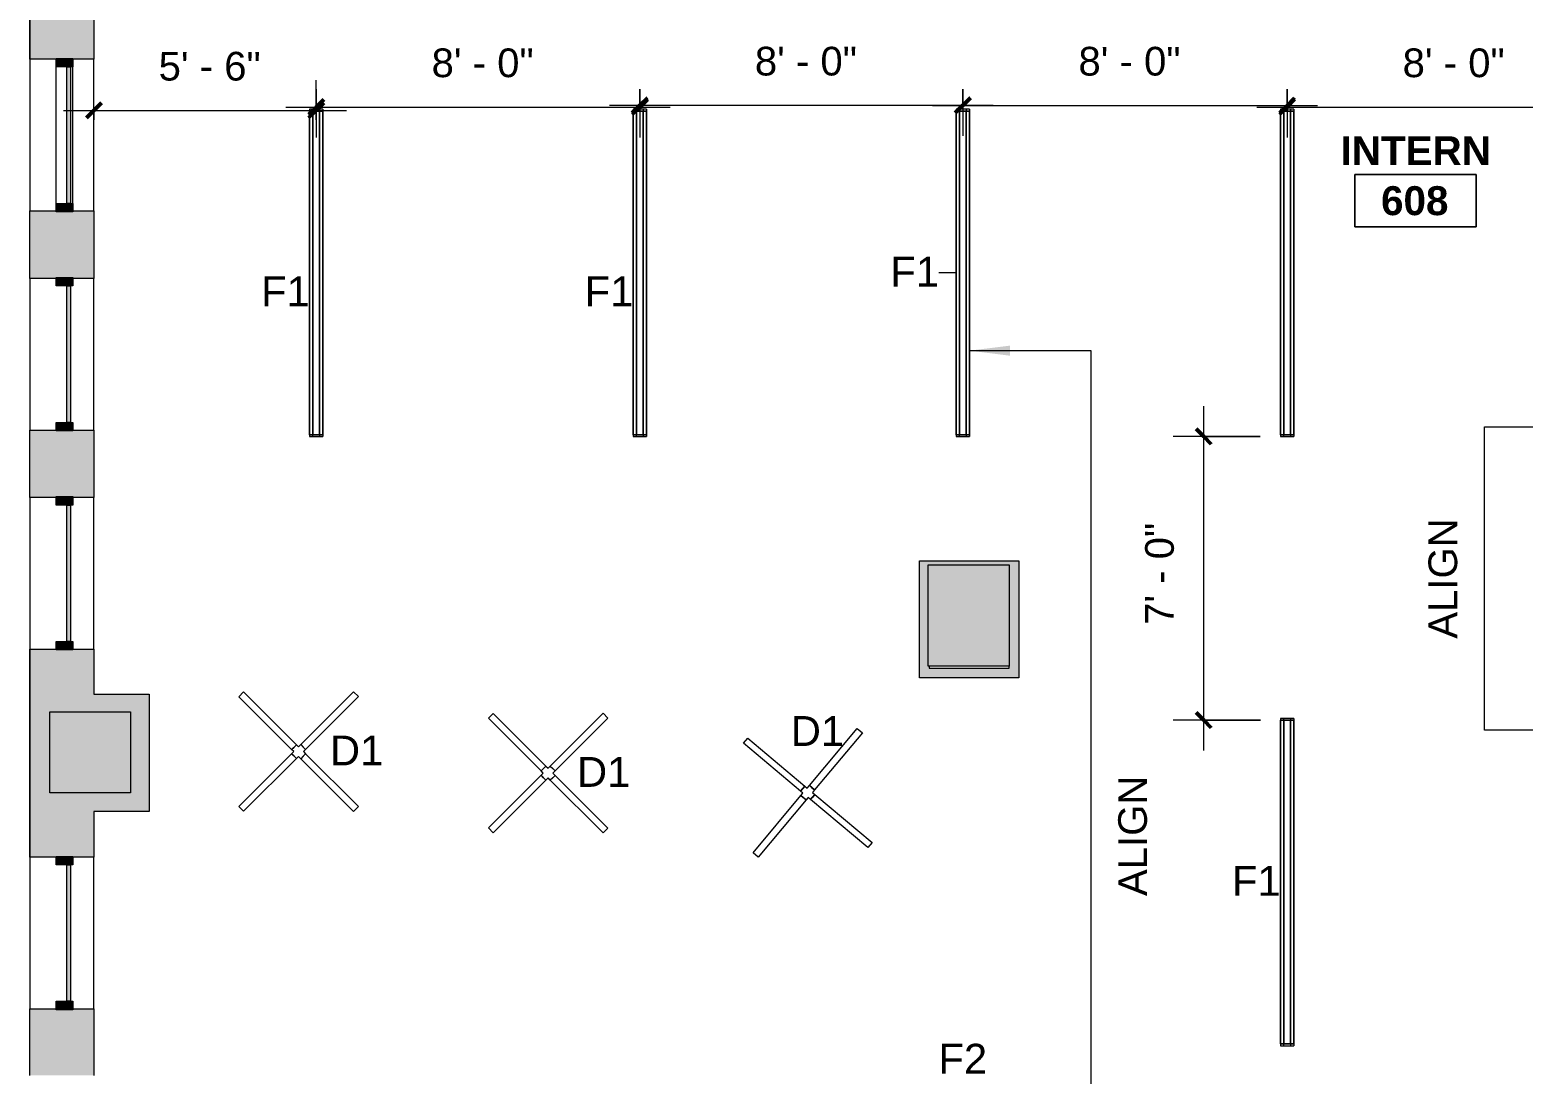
# Model space of a CAD drawing. Header units: inches. Extents: x -1767 to 184, y -1065 to 157.
# Drawn here: x -1765.9 to -1322.9, y -459.9 to -150 of the extents above; entities that cross this region are included whole.
import ezdxf

# ---------------------------------------------------------------- set-up
doc = ezdxf.new("R2010")
doc.units = ezdxf.units.IN
doc.header["$MEASUREMENT"] = 0
for name, color, linetype, lineweight in [('06_555 11th St - background_dwg', 8, 'Continuous', 9), ('A-ANNO-DIMS', 211, 'Continuous', 9), ('A-ANNO-DIMS-96', 211, 'Continuous', 9), ('A-ANNO-NOTE', 131, 'Continuous', 9), ('A-AREA-IDEN', 2, 'Continuous', 9), ('A-GLAZ-CURT', 52, 'Continuous', 13), ('A-GLAZ-CWMG', 51, 'Continuous', 13), ('A-WALL', 113, 'Continuous', 13), ('A-WALL-PATT', 111, 'Continuous', 13), ('C-Hatch', 7, 'Continuous', 9), ('E-LITE-EQPM', 33, 'Continuous', 9), ('E-LITE-EQPM-IDEN', 33, 'Continuous', 9), ('I-WALL', 2, 'Continuous', 13), ('S-COLS', 52, 'Continuous', 13), ('W', 7, 'Continuous', 9)]:
    doc.layers.add(name, color=color, linetype=linetype, lineweight=lineweight)
doc.styles.add('Arial_1', font='arial.ttf', dxfattribs={"height": 8.851796})
doc.styles.add('Swis721 Lt BT', font='swissl.ttf', dxfattribs={"height": 8.514638})
doc.styles.add('Swis721 Lt BT_2', font='swissl.ttf', dxfattribs={"height": 0.088694})
doc.styles.add('Swis721 Lt BT_B', font='', dxfattribs={"height": 8.583975})
doc.styles.get('Swis721 Lt BT_B').set_extended_font_data('Swis721 Lt BT', bold=True)
doc.dimstyles.new('OTJ_-_3_32__Linear_1', dxfattribs={"dimscale": 12, "dimtxt": 9, "dimasz": 0.375, "dimexe": 0.75, "dimexo": 0.5, "dimgap": 0.5, "dimtad": 1, "dimdec": 1, "dimrnd": 0.5, "dimzin": 3, "dimdsep": 46, "dimlunit": 4, "dimtxsty": 'Swis721 Lt BT', "dimblk1": 'OBLIQUE', "dimblk2": 'OBLIQUE', "dimsah": 1, "dimcen": 0.09, "dimdle": 0.75, "dimazin": 0, "dimtfac": 1, "dimtdec": 4, "dimtix": 1, "dimtmove": 0, "dimatfit": 3, "dimfxl": 1, "dimtvp": 1, "dimtfill": 1, "dimfrac": 2, "dimtolj": 1, "dimtzin": 0, "dimarcsym": 2})
doc.dimstyles.new('OTJ_-_3_32__Linear_3', dxfattribs={"dimscale": 12, "dimtxt": 9, "dimasz": 0.375, "dimexe": 0.75, "dimexo": 0.5, "dimgap": 0.5, "dimtad": 1, "dimdec": 1, "dimrnd": 0.5, "dimzin": 3, "dimdsep": 46, "dimlunit": 4, "dimtxsty": 'Swis721 Lt BT', "dimblk1": 'OBLIQUE', "dimblk2": 'OBLIQUE', "dimsah": 1, "dimcen": 0.09, "dimdle": 0.75, "dimazin": 0, "dimtfac": 1, "dimtdec": 4, "dimtix": 1, "dimtmove": 0, "dimatfit": 3, "dimfxl": 1, "dimtvp": 1, "dimtfill": 1, "dimfrac": 2, "dimtolj": 1, "dimtzin": 0, "dimarcsym": 2})
doc.dimstyles.new('OTJ_-_3_32__Linear_4', dxfattribs={"dimscale": 12, "dimtxt": 9, "dimasz": 0.375, "dimexe": 0.75, "dimexo": 0.5, "dimgap": 0.5, "dimtad": 1, "dimdec": 1, "dimrnd": 0.5, "dimzin": 3, "dimdsep": 46, "dimlunit": 4, "dimtxsty": 'Swis721 Lt BT', "dimblk1": 'OBLIQUE', "dimblk2": 'OBLIQUE', "dimsah": 1, "dimcen": 0.09, "dimdle": 0.75, "dimazin": 0, "dimtfac": 1, "dimtdec": 4, "dimtix": 1, "dimtmove": 0, "dimatfit": 3, "dimfxl": 1, "dimtvp": 1, "dimtfill": 1, "dimfrac": 2, "dimtolj": 1, "dimtzin": 0, "dimarcsym": 2})

# ---------------------------------------------------------------- blocks, each defined once
blk = doc.blocks.new('System Panel - Glazed-4837853-FIRST FLOOR')
at = {"layer": 'A-GLAZ-CURT', "lineweight": 9}
blk.add_hatch(color=7, dxfattribs=at).paths.add_polyline_path([(-20.25, -1.75), (20.25, -1.75), (20.25, -0.75), (-20.25, -0.75)], flags=0)
at = {"layer": 'A-GLAZ-CURT', "color": 8, "lineweight": 20}
for p, q in [((-20.25, -1.75), (-20.25, -0.75)), ((-20.25, -0.75), (20.25, -0.75)), ((20.25, -1.75), (-20.25, -1.75)), ((20.25, -0.75), (20.25, -1.75))]:
    blk.add_line(p, q, dxfattribs=at)
blk = doc.blocks.new('System Panel - Glazed-4838026-FIRST FLOOR')
at = {"layer": 'A-GLAZ-CURT', "lineweight": 9}
blk.add_hatch(color=7, dxfattribs=at).paths.add_polyline_path([(-20.25, -1.75), (20.25, -1.75), (20.25, -0.75), (-20.25, -0.75)], flags=0)
at = {"layer": 'A-GLAZ-CURT', "color": 8, "lineweight": 20}
for p, q in [((-20.25, -1.75), (-20.25, -0.75)), ((-20.25, -0.75), (20.25, -0.75)), ((20.25, -1.75), (-20.25, -1.75)), ((20.25, -0.75), (20.25, -1.75))]:
    blk.add_line(p, q, dxfattribs=at)
blk = doc.blocks.new('Rectangular Mullion - 2_5_ x 5_ rectangular-4837849-FIRST FLOOR')
at = {"layer": 'A-GLAZ-CWMG', "lineweight": 9}
blk.add_hatch(color=7, dxfattribs=at).paths.add_polyline_path([(-1, 1.75), (-1, 2.5), (1.25, 2.5), (1.25, -2.5), (-1, -2.5), (-1, 0.75)], flags=0)
at = {"layer": 'A-GLAZ-CWMG', "color": 8, "lineweight": 20}
for p, q in [((1.25, 2.5), (-1.25, 2.5)), ((-1.25, 2.5), (-1.25, -2.5)), ((1.25, -2.5), (1.25, 2.5)), ((-1.25, -2.5), (1.25, -2.5))]:
    blk.add_line(p, q, dxfattribs=at)
blk = doc.blocks.new('Rectangular Mullion - 2_5_ x 5_ rectangular-4838021-FIRST FLOOR')
at = {"layer": 'A-GLAZ-CWMG', "lineweight": 9}
blk.add_hatch(color=7, dxfattribs=at).paths.add_polyline_path([(-1.25, 1.75), (-1.25, 2.5), (1, 2.5), (1, -2.5), (-1.25, -2.5), (-1.25, 0.75)], flags=0)
at = {"layer": 'A-GLAZ-CWMG', "color": 8, "lineweight": 20}
for p, q in [((1.25, 2.5), (-1.25, 2.5)), ((-1.25, 2.5), (-1.25, -2.5)), ((1.25, -2.5), (1.25, 2.5)), ((-1.25, -2.5), (1.25, -2.5))]:
    blk.add_line(p, q, dxfattribs=at)
blk = doc.blocks.new('Rectangular Mullion - 2_5_ x 5_ rectangular-4838025-FIRST FLOOR')
at = {"layer": 'A-GLAZ-CWMG', "lineweight": 9}
for p, q in [((-1758.13, -201.53), (-1758.13, -161.03)), ((-1753.13, -201.53), (-1753.13, -161.03))]:
    blk.add_line(p, q, dxfattribs=at)
blk = doc.blocks.new('Concrete-Rectangular-Column - 24 x 24-5170815-FIRST FLOOR')
at = {"layer": 'S-COLS', "lineweight": 9}
blk.add_hatch(color=7, dxfattribs=at).paths.add_polyline_path([(-12, -12), (12, -12), (12, 12), (-12, 12)], flags=0)
at = {"layer": 'S-COLS', "color": 8, "lineweight": 20}
for p, q in [((-12, 12), (12, 12)), ((-12, -12), (-12, 12)), ((12, 12), (12, -12)), ((12, -12), (-12, -12))]:
    blk.add_line(p, q, dxfattribs=at)
blk = doc.blocks.new('Concrete-Rectangular-Column - 24 x 30-5170817-FIRST FLOOR')
at = {"layer": 'S-COLS', "lineweight": 9}
blk.add_hatch(color=7, dxfattribs=at).paths.add_polyline_path([(-12, -15), (12, -15), (12, 15), (-12, 15)], flags=0)
at = {"layer": 'S-COLS', "color": 8, "lineweight": 20}
for p, q in [((-12, 15), (12, 15)), ((-12, -15), (-12, 15)), ((12, 15), (12, -15)), ((12, -15), (-12, -15))]:
    blk.add_line(p, q, dxfattribs=at)
blk = doc.blocks.new('Hex Wall - 2 Cell Asymmetric A - Hex Wall - 2 Cell Asymmetric A 8_-5427746-FIRST FLOOR')
at = {"layer": 'E-LITE-EQPM'}
for p, q in [((-48.56, 0.99), (-48.56, 1.98)), ((-48.56, 1.98), (-48, 1.98)), ((-48.56, -0.99), (-48.56, 0.99)), ((-48, 0.99), (-48.56, 0.99)), ((-48, 1.98), (-48, 0.99)), ((48, 1.98), (-48, 1.98)), ((-48, 0.99), (-48, 1.98)), ((-48, 1.98), (48, 1.98)), ((-48, 0.99), (-48, -0.99)), ((48, 0.99), (-48, 0.99)), ((-48, -0.99), (-48, 0.99)), ((-48, 0.99), (48, 0.99)), ((48, 0.99), (48, 1.98)), ((48, 1.98), (48.56, 1.98)), ((48, 1.98), (48, 0.99)), ((48, -0.99), (48, 0.99)), ((48.56, 0.99), (48, 0.99)), ((48, 0.99), (48, -0.99)), ((48.56, 1.98), (48.56, 0.99)), ((48.56, 0.99), (48.56, -0.99)), ((-48.56, -1.98), (-48.56, -0.99)), ((-48.56, -0.99), (-48, -0.99)), ((-48.56, -1.98), (-48, -1.98)), ((-48, -0.99), (-48, -1.98)), ((-48, -1.98), (-48, -0.99)), ((-48, -0.99), (48, -0.99)), ((48, -0.99), (-48, -0.99)), ((-48, -1.98), (48, -1.98)), ((48, -1.98), (-48, -1.98)), ((48, -1.93), (48, -0.99)), ((48, -0.99), (48.56, -0.99)), ((48, -0.99), (48, -1.93)), ((48, -1.98), (48, -1.94)), ((48, -1.94), (48, -1.98)), ((48, -1.98), (48.56, -1.98)), ((48.56, -0.99), (48.56, -1.98))]:
    blk.add_line(p, q, dxfattribs=at)
blk = doc.blocks.new('Lighting-Surface-Bartco-BSS610-M5 - 22-5374910-FIRST FLOOR')
at = {"layer": 'E-LITE-EQPM'}
for p, q in [((-1.02, 24.06), (0.98, 24.06)), ((-1.02, 1.94), (-1.02, 24.06)), ((0.98, 24.06), (0.98, 1.94)), ((-24.06, -1.02), (-24.06, 0.98)), ((-24.06, 0.98), (-1.94, 0.98)), ((-1.94, 0.98), (-1.94, -1.02)), ((-1.94, 0), (-1.94, 0.98)), ((-1.94, 0.98), (-1.02, 0.98)), ((-1.94, -1.02), (-1.94, 0)), ((0.98, 1.94), (-1.02, 1.94)), ((-1.02, 0.98), (-1.02, 1.94)), ((-1.02, 1.94), (0, 1.94)), ((0, 1.94), (0.98, 1.94)), ((0.98, 1.94), (0.98, 0.98)), ((0.98, 0.98), (1.94, 0.98)), ((1.94, -1.02), (1.94, 0.98)), ((1.94, 0.98), (24.06, 0.98)), ((1.94, 0.98), (1.94, 0)), ((24.06, 0.98), (24.06, -1.02)), ((-1.94, -1.02), (-24.06, -1.02)), ((-1.02, -1.02), (-1.94, -1.02)), ((-1.02, -1.94), (-1.02, -1.02)), ((-1.02, -24.06), (-1.02, -1.94)), ((-1.02, -1.94), (0.98, -1.94)), ((0, -1.94), (-1.02, -1.94)), ((0.98, -1.94), (0, -1.94)), ((1.94, -1.02), (0.98, -1.02)), ((0.98, -1.02), (0.98, -1.94)), ((0.98, -1.94), (0.98, -24.06)), ((1.94, 0), (1.94, -1.02)), ((24.06, -1.02), (1.94, -1.02)), ((0.98, -24.06), (-1.02, -24.06))]:
    blk.add_line(p, q, dxfattribs=at)
blk = doc.blocks.new('06_555 11th St - background_dwg-4793957-FIRST FLOOR')
at = {"layer": 'C-Hatch'}
blk.add_line((1612.18, 2803.73), (1612.18, 2861.72), dxfattribs=at)
at = {"layer": 'W'}
for p, q in [((1612.18, 2861.72), (1612.18, 2803.73)), ((1612.18, 2628.73), (1612.18, 2567.23))]:
    blk.add_line(p, q, dxfattribs=at)
blk = doc.blocks.new('Align symbol - U shaped 2016 - symbol_align 01-6114184-FIRST FLOOR')
at = {"layer": 'A-ANNO-NOTE'}
for points in [[(-0.0156, 0.125), (0.0156, 0.125), (0, 0)], [(0.9219, 0.125), (0.9531, 0.125), (0.9375, 0)]]:
    blk.add_hatch(color=256, dxfattribs=at).paths.add_polyline_path(points, flags=0)
for p, q in [((0, 0.375), (0.9375, 0.375)), ((0, 0), (0, 0.375)), ((0.9375, 0.375), (0.9375, 0))]:
    blk.add_line(p, q, dxfattribs=at)
at = {"layer": 'A-ANNO-NOTE', "insert": (0.4683, 0.5477), "char_height": 0.08869, "width": 0.419625, "attachment_point": 2, "line_spacing_factor": 1.00667, "style": 'Swis721 Lt BT_2'}
blk.add_mtext('ALIGN', dxfattribs=at)
blk = doc.blocks.new('Room Tag - Room Name and Number-3379422-FIRST FLOOR')
at = {"layer": 'A-AREA-IDEN'}
for p, q in [((-0.1881, -0.1636), (-0.1881, -0.0018)), ((-0.1881, -0.0018), (0.1869, -0.0018)), ((0.1869, -0.0018), (-0.1881, -0.0018)), ((-0.1881, -0.0018), (-0.1881, -0.1636)), ((0.1869, -0.0018), (0.1869, -0.1636)), ((0.1869, -0.1636), (0.1869, -0.0018)), ((0.1869, -0.1636), (-0.1881, -0.1636)), ((-0.1881, -0.1636), (0.1869, -0.1636))]:
    blk.add_line(p, q, dxfattribs=at)
blk = doc.blocks.new('DIMBLOCK12-FIRST FLOOR')
at = {"layer": 'A-ANNO-DIMS-96'}
for p, q in [((-1746.88, -176.76), (-1746.88, -164.94)), ((-1680.93, -176.76), (-1680.93, -164.94)), ((-1755.88, -173.94), (-1671.93, -173.94)), ((-1746.88, -173.94), (-1746.88, -176.76)), ((-1680.93, -173.94), (-1680.93, -176.76))]:
    blk.add_line(p, q, dxfattribs=at)
at = {"layer": 'A-ANNO-DIMS-96', "lineweight": 50}
for p, q in [((-1746.88, -173.94), (-1744.63, -171.69)), ((-1680.93, -173.94), (-1678.68, -171.69)), ((-1746.88, -173.94), (-1749.13, -176.19)), ((-1680.93, -173.94), (-1683.18, -176.19))]:
    blk.add_line(p, q, dxfattribs=at)
at = {"layer": 'A-ANNO-DIMS-96', "color": 0, "insert": (-1727.69, -156.57), "char_height": 8.515, "width": 33.0857, "attachment_point": 1, "line_spacing_factor": 1.00667, "style": 'Swis721 Lt BT', "bg_fill": 3, "box_fill_scale": 1.25, "bg_fill_color": 0, "bg_fill_transparency": 0}
blk.add_mtext('5\' - 6"', dxfattribs=at)
blk = doc.blocks.new('_Oblique')
at = {"color": 0, "linetype": 'ByBlock', "lineweight": -2}
blk.add_line((-0.5, -0.5), (0.5, 0.5), dxfattribs=at)
blk = doc.blocks.new('DIMBLOCK13-FIRST FLOOR')
at = {"layer": 'A-ANNO-DIMS-96'}
for p, q in [((-1680.93, -167.6), (-1680.93, -181.94)), ((-1680.93, -172.94), (-1680.93, -167.6)), ((-1584.93, -167.6), (-1584.93, -181.94)), ((-1584.93, -172.94), (-1584.93, -167.6)), ((-1689.93, -172.94), (-1575.93, -172.94))]:
    blk.add_line(p, q, dxfattribs=at)
at = {"layer": 'A-ANNO-DIMS-96', "lineweight": 50}
for p, q in [((-1680.93, -172.94), (-1678.68, -170.69)), ((-1584.93, -172.94), (-1582.68, -170.69)), ((-1680.93, -172.94), (-1683.18, -175.19)), ((-1584.93, -172.94), (-1587.18, -175.19))]:
    blk.add_line(p, q, dxfattribs=at)
at = {"layer": 'A-ANNO-DIMS-96', "color": 0, "insert": (-1646.71, -155.57), "char_height": 8.515, "width": 33.0857, "attachment_point": 1, "line_spacing_factor": 1.00667, "style": 'Swis721 Lt BT', "bg_fill": 3, "box_fill_scale": 1.25, "bg_fill_color": 0, "bg_fill_transparency": 0}
blk.add_mtext('8\' - 0"', dxfattribs=at)
blk = doc.blocks.new('DIMBLOCK14-FIRST FLOOR')
at = {"layer": 'A-ANNO-DIMS-96'}
for p, q in [((-1584.93, -167.6), (-1584.93, -181.44)), ((-1584.93, -172.44), (-1584.93, -167.6)), ((-1489.11, -167.6), (-1489.11, -181.44)), ((-1489.11, -172.44), (-1489.11, -167.6)), ((-1593.93, -172.44), (-1480.11, -172.44))]:
    blk.add_line(p, q, dxfattribs=at)
at = {"layer": 'A-ANNO-DIMS-96', "lineweight": 50}
for p, q in [((-1584.93, -172.44), (-1587.18, -174.69)), ((-1584.93, -172.44), (-1582.68, -170.19)), ((-1489.11, -172.44), (-1491.36, -174.69)), ((-1489.11, -172.44), (-1486.86, -170.19))]:
    blk.add_line(p, q, dxfattribs=at)
at = {"layer": 'A-ANNO-DIMS-96', "color": 0, "insert": (-1550.81, -155.07), "char_height": 8.515, "width": 33.0857, "attachment_point": 1, "line_spacing_factor": 1.00667, "style": 'Swis721 Lt BT', "bg_fill": 3, "box_fill_scale": 1.25, "bg_fill_color": 0, "bg_fill_transparency": 0}
blk.add_mtext('8\' - 0"', dxfattribs=at)
blk = doc.blocks.new('DIMBLOCK15-FIRST FLOOR')
at = {"layer": 'A-ANNO-DIMS-96'}
for p, q in [((-1489.11, -167.6), (-1489.11, -181.46)), ((-1489.11, -172.46), (-1489.11, -167.6)), ((-1392.93, -167.6), (-1392.93, -181.46)), ((-1392.93, -172.46), (-1392.93, -167.6)), ((-1498.11, -172.46), (-1383.93, -172.46))]:
    blk.add_line(p, q, dxfattribs=at)
at = {"layer": 'A-ANNO-DIMS-96', "lineweight": 50}
for p, q in [((-1489.11, -172.46), (-1491.36, -174.71)), ((-1489.11, -172.46), (-1486.86, -170.21)), ((-1392.93, -172.46), (-1395.18, -174.71)), ((-1392.93, -172.46), (-1390.68, -170.21))]:
    blk.add_line(p, q, dxfattribs=at)
at = {"layer": 'A-ANNO-DIMS-96', "color": 0, "insert": (-1454.81, -155.09), "char_height": 8.515, "width": 33.0857, "attachment_point": 1, "line_spacing_factor": 1.00667, "style": 'Swis721 Lt BT', "bg_fill": 3, "box_fill_scale": 1.25, "bg_fill_color": 0, "bg_fill_transparency": 0}
blk.add_mtext('8\' - 0"', dxfattribs=at)
blk = doc.blocks.new('DIMBLOCK16-FIRST FLOOR')
at = {"layer": 'A-ANNO-DIMS-96'}
for p, q in [((-1392.93, -167.6), (-1392.93, -181.94)), ((-1392.93, -172.94), (-1392.93, -167.6)), ((-1296.79, -167.6), (-1296.79, -181.94)), ((-1296.79, -172.94), (-1296.79, -167.6)), ((-1401.93, -172.94), (-1287.79, -172.94))]:
    blk.add_line(p, q, dxfattribs=at)
at = {"layer": 'A-ANNO-DIMS-96', "lineweight": 50}
for p, q in [((-1392.93, -172.94), (-1390.68, -170.69)), ((-1296.79, -172.94), (-1294.54, -170.69)), ((-1392.93, -172.94), (-1395.18, -175.19)), ((-1296.79, -172.94), (-1299.04, -175.19))]:
    blk.add_line(p, q, dxfattribs=at)
at = {"layer": 'A-ANNO-DIMS-96', "color": 0, "insert": (-1358.64, -155.57), "char_height": 8.515, "width": 33.0857, "attachment_point": 1, "line_spacing_factor": 1.00667, "style": 'Swis721 Lt BT', "bg_fill": 3, "box_fill_scale": 1.25, "bg_fill_color": 0, "bg_fill_transparency": 0}
blk.add_mtext('8\' - 0"', dxfattribs=at)
blk = doc.blocks.new('DIMBLOCK20-FIRST FLOOR')
at = {"layer": 'A-ANNO-DIMS-96'}
for p, q in [((-1417.66, -363.88), (-1417.66, -261.72)), ((-1400.91, -270.72), (-1426.66, -270.72)), ((-1417.66, -270.72), (-1400.91, -270.72)), ((-1400.78, -354.88), (-1426.66, -354.88)), ((-1417.66, -354.88), (-1400.78, -354.88))]:
    blk.add_line(p, q, dxfattribs=at)
at = {"layer": 'A-ANNO-DIMS-96', "lineweight": 50}
for p, q in [((-1417.66, -270.72), (-1419.91, -268.47)), ((-1417.66, -270.72), (-1415.41, -272.97)), ((-1417.66, -354.88), (-1419.91, -352.63)), ((-1417.66, -354.88), (-1415.41, -357.13))]:
    blk.add_line(p, q, dxfattribs=at)
at = {"layer": 'A-ANNO-DIMS-96', "color": 0, "insert": (-1435.03, -326.59), "char_height": 8.515, "width": 33.0857, "attachment_point": 1, "rotation": 90, "line_spacing_factor": 1.00667, "style": 'Swis721 Lt BT', "bg_fill": 3, "box_fill_scale": 1.25, "bg_fill_color": 0, "bg_fill_transparency": 0}
blk.add_mtext('7\' - 0"', dxfattribs=at)
blk = doc.blocks.new('Align symbol - U shaped 2016 - symbol_align 01-6114214-FIRST FLOOR')
at = {"layer": 'A-ANNO-NOTE'}
for points in [[(-0.0156, 0.125), (0.0156, 0.125), (0, 0)], [(2.9844, 0.125), (3.0156, 0.125), (3, 0)]]:
    blk.add_hatch(color=256, dxfattribs=at).paths.add_polyline_path(points, flags=0)
for p, q in [((0, 0.375), (3, 0.375)), ((0, 0), (0, 0.375)), ((3, 0.375), (3, 0))]:
    blk.add_line(p, q, dxfattribs=at)
at = {"layer": 'A-ANNO-NOTE', "insert": (1.4996, 0.4596), "char_height": 0.08869, "width": 0.419625, "attachment_point": 2, "rotation": 180, "line_spacing_factor": 1.00667, "style": 'Swis721 Lt BT_2'}
blk.add_mtext('ALIGN', dxfattribs=at)

msp = doc.modelspace()

# ---------------------------------------------------------------- hatches: boundary and pattern name
at = {"layer": 'A-WALL-PATT', "lineweight": 9}
h = msp.add_hatch(color=7, dxfattribs=at)
h.paths.add_polyline_path([(-1765.88, -990.28), (-1748.01, -990.28), (-1748.01, -964.78), (-1765.88, -964.78), (-1765.88, -987.53)], flags=0)
h.paths.add_polyline_path([(-1748.01, -922.78), (-1748.01, -906.53), (-1765.88, -906.53), (-1765.88, -922.78)], flags=0)
h.paths.add_polyline_path([(-1760.01, -864.53), (-1748.01, -864.53), (-1748.01, -847.66), (-1760.01, -847.66), (-1760.01, -823.66), (-1746.88, -823.66), (-1746.88, -806.78), (-1765.88, -806.78), (-1765.88, -864.53)], flags=0)
h.paths.add_polyline_path([(-1746.88, -761.78), (-1746.88, -741.78), (-1765.88, -741.78), (-1765.88, -761.78)], flags=0)
h.paths.add_polyline_path([(-1765.88, -696.78), (-1746.88, -696.78), (-1746.88, -676.78), (-1765.88, -676.78), (-1765.88, -690.7)], flags=0)
h.paths.add_polyline_path([(-1746.88, -631.78), (-1746.88, -612.91), (-1760.01, -612.91), (-1760.01, -588.91), (-1746.88, -588.91), (-1746.88, -570.28), (-1765.88, -570.28), (-1765.88, -631.78)], flags=0)
h.paths.add_polyline_path([(-1765.88, -525.28), (-1746.88, -525.28), (-1746.88, -505.28), (-1765.88, -505.28), (-1765.88, -522.27)], flags=0)
h.paths.add_polyline_path([(-1765.88, -460.28), (-1746.88, -460.28), (-1746.88, -440.53), (-1765.88, -440.53)], flags=0)
h.paths.add_polyline_path([(-1765.88, -395.53), (-1746.88, -395.53), (-1746.88, -376.41), (-1760.01, -376.41), (-1760.01, -352.41), (-1746.88, -352.41), (-1746.88, -333.78), (-1765.88, -333.78), (-1765.88, -381.91)], flags=0)
h.paths.add_polyline_path([(-1746.88, -288.78), (-1746.88, -268.78), (-1765.88, -268.78), (-1765.88, -288.78)], flags=0)
h.paths.add_polyline_path([(-1746.88, -223.78), (-1746.88, -203.78), (-1765.88, -203.78), (-1765.88, -223.78)], flags=0)
h.paths.add_polyline_path([(-1752.38, -158.78), (-1746.88, -158.78), (-1746.88, -147.16), (-1765.88, -147.16), (-1765.88, -158.78), (-1758.38, -158.78)], flags=0)
for points in [[(-1475.39, -310.43), (-1472.51, -310.43), (-1472.51, -307.55), (-1502.01, -307.55), (-1502.01, -310.43), (-1499.39, -310.43), (-1499.39, -308.8), (-1475.39, -308.8)], [(-1499.39, -339.43), (-1499.14, -339.43), (-1499.14, -338.8), (-1499.39, -338.8), (-1499.39, -310.43), (-1502.01, -310.43), (-1502.01, -339.43)], [(-1475.39, -339.43), (-1472.51, -339.43), (-1472.51, -310.43), (-1475.39, -310.43), (-1475.39, -320.73)], [(-1472.51, -342.3), (-1472.51, -339.43), (-1502.01, -339.43), (-1502.01, -342.3), (-1472.56, -342.3)], [(-1730.64, -352.66), (-1730.51, -352.66), (-1730.51, -347.16), (-1746.88, -347.16), (-1746.88, -352.41), (-1736.01, -352.41), (-1736.01, -352.66)], [(-1730.51, -376.41), (-1730.51, -352.66), (-1736.01, -352.66), (-1736.01, -376.41), (-1730.64, -376.41)], [(-1736.01, -381.91), (-1730.51, -381.91), (-1730.51, -376.41), (-1746.88, -376.41), (-1746.88, -381.91)]]:
    msp.add_hatch(color=7, dxfattribs=at).paths.add_polyline_path(points, flags=0)

# ---------------------------------------------------------------- linework, layer by layer
at = {"layer": 'A-WALL', "color": 8, "lineweight": 20}
for p, q in [((-1765.88, -158.78), (-1765.88, -100.79)), ((-1746.88, -147.16), (-1746.88, -158.78)), ((-1746.88, -158.78), (-1765.88, -158.78)), ((-1765.88, -223.78), (-1765.88, -203.78)), ((-1765.88, -203.78), (-1746.88, -203.78)), ((-1746.88, -203.78), (-1746.88, -223.78)), ((-1746.88, -223.78), (-1765.88, -223.78)), ((-1765.88, -288.78), (-1765.88, -268.78)), ((-1765.88, -268.78), (-1746.88, -268.78)), ((-1746.88, -268.78), (-1746.88, -288.78)), ((-1746.88, -288.78), (-1765.88, -288.78)), ((-1765.88, -395.53), (-1765.88, -333.78)), ((-1765.88, -333.78), (-1746.88, -333.78)), ((-1746.88, -333.78), (-1746.88, -347.16)), ((-1746.88, -347.16), (-1730.51, -347.16)), ((-1730.51, -347.16), (-1730.51, -381.91)), ((-1746.88, -381.91), (-1746.88, -395.53)), ((-1730.51, -381.91), (-1746.88, -381.91)), ((-1746.88, -395.53), (-1765.88, -395.53)), ((-1765.88, -460.28), (-1765.88, -440.53)), ((-1765.88, -440.53), (-1746.88, -440.53)), ((-1746.88, -440.53), (-1746.88, -460.28))]:
    msp.add_line(p, q, dxfattribs=at)
at = {"layer": 'A-WALL', "lineweight": 9}
for p, q in [((-1765.88, -158.78), (-1765.88, -203.78)), ((-1746.88, -203.78), (-1746.88, -158.78)), ((-1765.88, -223.78), (-1765.88, -268.78)), ((-1746.88, -268.78), (-1746.88, -223.78)), ((-1765.88, -288.78), (-1765.88, -333.78)), ((-1746.88, -333.78), (-1746.88, -288.78)), ((-1765.88, -395.53), (-1765.88, -440.53)), ((-1746.88, -440.53), (-1746.88, -395.53))]:
    msp.add_line(p, q, dxfattribs=at)
at = {"layer": 'E-LITE-EQPM-IDEN'}
for p, q in [((-1682.91, -222.16), (-1682.91, -227.99)), ((-1586.91, -222.16), (-1586.91, -227.99)), ((-1491.1, -222.16), (-1496.24, -222.16))]:
    msp.add_line(p, q, dxfattribs=at)
at = {"layer": 'I-WALL', "color": 8, "lineweight": 20}
for p, q in [((-1502.01, -307.55), (-1472.51, -307.55)), ((-1502.01, -342.3), (-1502.01, -307.55)), ((-1472.51, -307.55), (-1472.51, -342.3)), ((-1499.14, -338.8), (-1499.14, -339.43)), ((-1499.14, -339.43), (-1475.39, -339.43)), ((-1475.39, -339.43), (-1475.39, -338.8)), ((-1472.51, -342.3), (-1502.01, -342.3))]:
    msp.add_line(p, q, dxfattribs=at)

# ---------------------------------------------------------------- block references
at = {"layer": '06_555 11th St - background_dwg', "color": 7}
msp.add_blockref('06_555 11th St - background_dwg-4793957-FIRST FLOOR', (-3378.07, -2962.51), dxfattribs=at)
at = {"layer": 'A-ANNO-NOTE', "xscale": 96, "yscale": 96, "zscale": 96, "rotation": 89.99999999999966}
msp.add_blockref('Align symbol - U shaped 2016 - symbol_align 01-6114184-FIRST FLOOR', (-1298.39, -357.79), dxfattribs=at)
at = {"layer": 'A-AREA-IDEN', "xscale": 95.99999999999994, "yscale": 95.99999999999994, "zscale": 95.99999999999994}
msp.add_blockref('Room Tag - Room Name and Number-3379422-FIRST FLOOR', (-1354.76, -192.75), dxfattribs=at)
at = {"layer": 'A-GLAZ-CURT', "lineweight": 9, "rotation": 90}
for name, p in [('System Panel - Glazed-4838026-FIRST FLOOR', (-1755.63, -181.28)), ('System Panel - Glazed-4837853-FIRST FLOOR', (-1755.63, -246.28)), ('System Panel - Glazed-4837853-FIRST FLOOR', (-1755.63, -311.28)), ('System Panel - Glazed-4837853-FIRST FLOOR', (-1755.63, -418.03))]:
    msp.add_blockref(name, p, dxfattribs=at)
at = {"layer": 'A-GLAZ-CWMG', "lineweight": 9, "extrusion": (0, 0, -1), "rotation": 90}
for name, p in [('Rectangular Mullion - 2_5_ x 5_ rectangular-4838021-FIRST FLOOR', (1755.63, -159.78)), ('Rectangular Mullion - 2_5_ x 5_ rectangular-4838021-FIRST FLOOR', (1755.63, -202.78)), ('Rectangular Mullion - 2_5_ x 5_ rectangular-4837849-FIRST FLOOR', (1755.63, -224.78)), ('Rectangular Mullion - 2_5_ x 5_ rectangular-4837849-FIRST FLOOR', (1755.63, -267.78)), ('Rectangular Mullion - 2_5_ x 5_ rectangular-4837849-FIRST FLOOR', (1755.63, -289.78)), ('Rectangular Mullion - 2_5_ x 5_ rectangular-4837849-FIRST FLOOR', (1755.63, -332.78)), ('Rectangular Mullion - 2_5_ x 5_ rectangular-4837849-FIRST FLOOR', (1755.63, -396.53)), ('Rectangular Mullion - 2_5_ x 5_ rectangular-4837849-FIRST FLOOR', (1755.63, -439.53))]:
    msp.add_blockref(name, p, dxfattribs=at)
at = {"layer": 'A-GLAZ-CWMG', "lineweight": 9}
msp.add_blockref('Rectangular Mullion - 2_5_ x 5_ rectangular-4838025-FIRST FLOOR', (0, 0), dxfattribs=at)
at = {"layer": 'E-LITE-EQPM', "extrusion": (0, 0, -1), "rotation": 269.9999999999998}
for p in [(1680.93, -222.16), (1584.93, -222.16), (1489.11, -222.16), (1392.93, -222.16), (1392.93, -402.88)]:
    msp.add_blockref('Hex Wall - 2 Cell Asymmetric A - Hex Wall - 2 Cell Asymmetric A 8_-5427746-FIRST FLOOR', p, dxfattribs=at)
at = {"layer": 'E-LITE-EQPM'}
for p, rotation in [((-1686.14, -364.2), 315), ((-1612.14, -370.56), 315), ((-1535.11, -376.41), 319.9999999999999)]:
    msp.add_blockref('Lighting-Surface-Bartco-BSS610-M5 - 22-5374910-FIRST FLOOR', p, dxfattribs=dict(at, rotation=rotation))
at = {"layer": 'S-COLS', "lineweight": 9}
for name, p in [('Concrete-Rectangular-Column - 24 x 30-5170817-FIRST FLOOR', (-1487.39, -323.8)), ('Concrete-Rectangular-Column - 24 x 24-5170815-FIRST FLOOR', (-1748.01, -364.41))]:
    msp.add_blockref(name, p, dxfattribs=at)

# ---------------------------------------------------------------- texts
at = {"layer": 'A-AREA-IDEN', "char_height": 8.584, "attachment_point": 2, "line_spacing_factor": 0.998538, "style": 'Swis721 Lt BT_B'}
for s, insert, width in [('INTERN', (-1354.75, -181.61), 49.464), ('608', (-1355.04, -196.44), 23.004)]:
    msp.add_mtext(s, dxfattribs=dict(at, insert=insert, width=width))
at = {"layer": 'E-LITE-EQPM-IDEN', "char_height": 8.852, "attachment_point": 2, "line_spacing_factor": 0.938532, "style": 'Arial_1'}
for s, insert, width in [('F1', (-1503.39, -217.39), 17.172), ('F1', (-1690.07, -223.22), 17.172), ('F1', (-1594.07, -223.22), 17.172), ('D1', (-1532.23, -353.65), 18.792), ('D1', (-1668.95, -359.43), 18.792), ('D1', (-1595.66, -365.79), 18.792), ('F1', (-1402.07, -398.12), 17.172), ('F2', (-1489.11, -450.88), 17.172)]:
    msp.add_mtext(s, dxfattribs=dict(at, insert=insert, width=width))

# ---------------------------------------------------------------- next in the draw order: dimensions: what is measured, and where the dimension line sits
at = {"layer": 'A-ANNO-DIMS'}
dim = msp.add_linear_dim(base=(-1680.9256, -173.938), p1=(-1746.882, -170.756), p2=(-1680.9256, -170.756), dimstyle='OTJ_-_3_32__Linear_1', override={"dimpost": '<>', "dimfxl": 65.95641}, dxfattribs=at)
dim.commit()
dim.dimension.update_dxf_attribs({"geometry": 'DIMBLOCK12-FIRST FLOOR', "text_midpoint": (-1713.9038, -163.5622)})
dim = msp.add_linear_dim(base=(-1417.66, -270.72), p1=(-1394.78, -354.88), p2=(-1394.91, -270.72), angle=90, dimstyle='OTJ_-_3_32__Linear_3', override={"dimpost": '<>', "dimfxl": 84.161289}, dxfattribs=at)
dim.commit()
dim.dimension.update_dxf_attribs({"geometry": 'DIMBLOCK20-FIRST FLOOR', "text_midpoint": (-1428.04, -312.8)})

# ---------------------------------------------------------------- next in the draw order: block references
at = {"layer": 'A-ANNO-NOTE', "xscale": 96, "yscale": 96, "zscale": 96, "rotation": 269.9999999999993}
msp.add_blockref('Align symbol - U shaped 2016 - symbol_align 01-6114214-FIRST FLOOR', (-1487.13, -245.23), dxfattribs=at)

# ---------------------------------------------------------------- next in the draw order: dimensions: what is measured, and where the dimension line sits
at = {"layer": 'A-ANNO-DIMS'}
dim = msp.add_linear_dim(base=(-1584.93, -172.94), p1=(-1680.93, -173.6), p2=(-1584.93, -173.6), dimstyle='OTJ_-_3_32__Linear_4', override={"dimpost": '<>', "dimfxl": 96}, dxfattribs=at)
dim.commit()
dim.dimension.update_dxf_attribs({"geometry": 'DIMBLOCK13-FIRST FLOOR', "text_midpoint": (-1632.93, -162.56)})

# ---------------------------------------------------------------- next in the draw order: dimensions: what is measured, and where the dimension line sits
dim = msp.add_linear_dim(base=(-1489.11, -172.44), p1=(-1584.93, -173.6), p2=(-1489.11, -173.6), dimstyle='OTJ_-_3_32__Linear_4', override={"dimpost": '<>', "dimfxl": 95.812361}, dxfattribs=at)
dim.commit()
dim.dimension.update_dxf_attribs({"geometry": 'DIMBLOCK14-FIRST FLOOR', "text_midpoint": (-1537.02, -162.06)})

# ---------------------------------------------------------------- next in the draw order: dimensions: what is measured, and where the dimension line sits
dim = msp.add_linear_dim(base=(-1392.93, -172.46), p1=(-1489.11, -173.6), p2=(-1392.93, -173.6), dimstyle='OTJ_-_3_32__Linear_4', override={"dimpost": '<>', "dimfxl": 96.187639}, dxfattribs=at)
dim.commit()
dim.dimension.update_dxf_attribs({"geometry": 'DIMBLOCK15-FIRST FLOOR', "text_midpoint": (-1441.02, -162.09)})

# ---------------------------------------------------------------- next in the draw order: dimensions: what is measured, and where the dimension line sits
dim = msp.add_linear_dim(base=(-1296.79, -172.94), p1=(-1392.93, -173.6), p2=(-1296.79, -173.6), dimstyle='OTJ_-_3_32__Linear_4', override={"dimpost": '<>', "dimfxl": 96.132813}, dxfattribs=at)
dim.commit()
dim.dimension.update_dxf_attribs({"geometry": 'DIMBLOCK16-FIRST FLOOR', "text_midpoint": (-1344.86, -162.56)})

doc.saveas('drawing.dxf')
